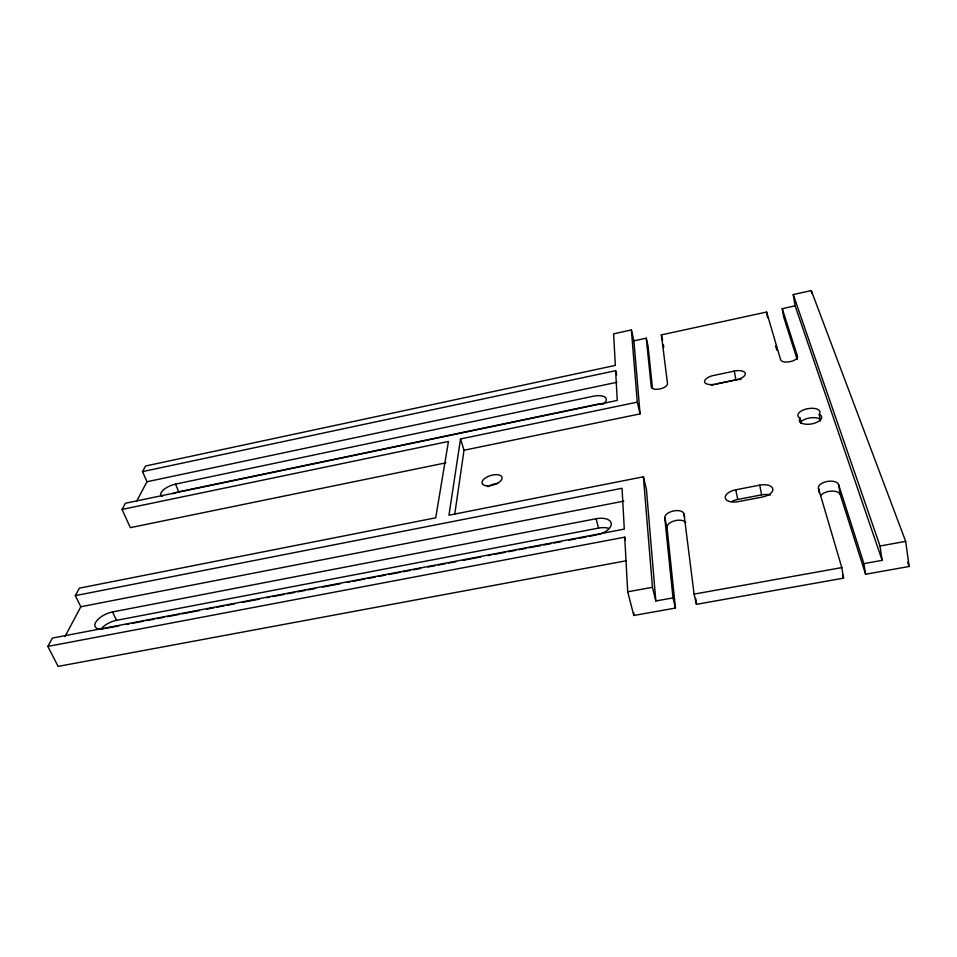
<?xml version="1.0" encoding="UTF-8"?>
<svg xmlns="http://www.w3.org/2000/svg" width="957" height="957" viewBox="0 0 957 957"><rect width="100%" height="100%" fill="white"/><g stroke="black" fill="none" stroke-linecap="round" stroke-linejoin="round"><path stroke-width="1.44" d="M454.754 514.16L464.013 450.245L460.532 438.952L637.29 402.143L631.381 329.95L613.616 333.837L615.339 365.407L145.56 465.999L142.509 471.622L146.971 481.742L136.839 500.882M460.532 438.952L448.965 515.189L643.403 476.801L646.418 489.386L655.82 600.972L673.01 597.886L664.756 517.761A9.809 5.096 -12.4 0 1 673.8 510.882A9.809 5.096 -12.4 0 1 684.004 514.088L684.626 516.852M65.04 636.525L80.807 606.75L623.737 501.157M626.105 560.79L58.126 666.395L47.85 646.406L52.36 638.068L624.287 529.113L622.05 488.273L75.34 595.637L80.807 606.75M75.34 595.637L79.407 588.148L435.71 517.809L448.45 441.464L122.041 509.435L130.331 527.654L445.83 462.853M122.041 509.435L125.379 503.262L617.253 400.433L615.626 370.682L142.509 471.622M838.583 484.565L863.908 563.637L882.163 560.359L795.135 305.857L793.233 294.553L811.297 290.605L905.669 541.363L909.15 566.484L865.583 574.236L840.21 494.542L838.583 484.565A10.252 5.204 -8.6 0 0 827.004 481.503A10.252 5.204 -8.6 0 0 818.498 488.405L819.216 492.664M464.013 450.245L640.066 413.891L633.905 340.848L646.25 338.168L648.104 346.326L652.495 388.339M646.25 338.168L651.286 386.999A8.302 3.637 -13.1 0 0 659.828 388.949A8.302 3.637 -13.1 0 0 667.519 383.59L661.371 334.89L766.593 312.042L780.661 359.832A8.613 3.708 -10.7 0 0 790.183 361.65A8.613 3.708 -10.7 0 0 797.504 356.303L782.24 308.656L795.135 305.857M146.971 481.742L616.894 382.286M162.223 496.432A12.501 5.06 -22.4 0 1 163.169 490.151A12.501 5.06 -22.4 0 1 175.478 484.134L593.376 396.222A13.135 5.79 -14.4 0 1 605.291 397.382A13.135 5.79 -14.4 0 1 602.707 404.392M711.35 385.396A10.156 4.522 -11.9 0 1 713.743 384.535L736.208 379.857A10.252 4.486 -11.6 0 0 745.276 373.374A10.252 4.486 -11.6 0 0 734.246 371.089L711.972 375.826A10.192 4.474 -12 0 0 704.543 381.472L704.866 382.597A10.192 4.474 -12 0 0 714.52 384.355M172.762 493.788A12.453 5.108 -22.4 0 1 178.756 491.79L595.493 404.644A13.099 5.85 -14.4 0 1 601.857 404.105M716.314 383.948L735.957 379.833A10.216 4.534 -11.5 0 1 741.065 379.391M735.766 489.781L759.738 485.151A11.939 6.077 -10.3 0 1 772.801 488.824A11.939 6.077 -10.3 0 1 762.382 497.018L738.062 501.671A11.855 6.053 -10.9 0 1 725.298 497.963A11.855 6.053 -10.9 0 1 735.766 489.781L737.751 499.446A11.807 6.101 -10.8 0 0 732.141 501.336M104.253 628.665A14.714 6.663 -25.4 0 1 95.437 622.78A14.714 6.663 -25.4 0 1 112.495 611.942L596.079 518.73A15.336 7.955 -14.4 0 1 611.26 523.611A15.336 7.955 -14.4 0 1 597.754 534.664M737.751 499.446L761.628 494.865A11.891 6.125 -10.2 0 1 770.229 495.02M101.095 628.857A14.666 6.723 -25.5 0 1 116.515 620.327L598.544 528.097A15.276 8.015 -14.4 0 1 609.107 528.443M105.713 628.378L118.907 625.878M126.228 624.478L129.159 623.916M132.09 623.366L143.801 621.129M146.732 620.579L154.053 619.179M156.984 618.617L164.317 617.229M167.236 616.667L178.959 614.442M181.89 613.88L199.463 610.53M206.796 609.142L214.117 607.743M217.048 607.181L224.369 605.793M227.299 605.231L234.621 603.843M241.954 602.443L259.526 599.094M266.847 597.706L269.778 597.144M272.709 596.582L284.432 594.357M287.363 593.795L294.684 592.395M297.615 591.845L304.936 590.445M307.867 589.895L315.188 588.495M322.509 587.096L340.094 583.758M347.415 582.358L350.346 581.796M353.277 581.246L365 579.009M367.919 578.459L375.252 577.059M378.182 576.497L385.504 575.109M388.434 574.547L400.146 572.322M403.076 571.76L410.409 570.36M413.328 569.81L420.661 568.41M427.982 567.023L435.303 565.623M438.234 565.061L445.555 563.673M448.486 563.111L455.819 561.723M463.14 560.323L480.713 556.974M488.046 555.586L490.965 555.024M493.896 554.462L505.619 552.237M508.55 551.675L515.871 550.287M518.802 549.725L526.123 548.325M529.054 547.775L540.777 545.538M543.708 544.988L551.029 543.588M553.959 543.026L561.28 541.638M568.602 540.238L575.935 538.851M578.865 538.289L586.186 536.889M589.117 536.339L596.438 534.939M47.85 646.406L624.718 537.176L625.447 540.023M664.756 517.761L667.017 527.379L675.451 608.066L633.821 615.471L627.708 591.809L652.447 587.311L643.403 476.801M793.233 294.553L880.021 546.016L905.669 541.363M694.1 594.106L841.801 567.597L843.56 578.148L696.457 604.322L694.1 594.106L684.004 514.088M112.495 611.942L116.515 620.327M175.478 484.134L178.756 491.79M907.595 562.285L909.15 566.484M797.205 359.509L783.687 317.054L782.24 308.656M818.498 488.405L841.801 567.597M775.577 345.967L776.821 350.226M842.722 575.301L843.56 578.148M596.079 518.73L598.544 528.097M652.447 587.311L655.82 600.972M673.01 597.886L675.451 608.066M615.626 370.682L616.655 374.917M637.29 402.143L640.066 413.891M631.381 329.95L633.905 340.848M661.371 334.89L662.579 340.333M759.738 485.151L761.628 494.865M734.246 371.089L735.957 379.833M766.593 312.042L767.598 317.628M820.328 421.02L819.228 414.309A11.197 5.192 -9.8 0 0 807.385 408.759A11.197 5.192 -9.8 0 0 800.16 418.149L801.093 423.496M811.297 290.605L811.751 293.44M863.908 563.637L865.583 574.236M880.021 546.016L882.163 560.359M663.368 344.508L663.727 347.403M695.715 598.472L696.457 604.322M633.654 612.552L633.821 615.471M624.718 537.176L627.708 591.809M667.017 527.379A9.773 5.132 -12.3 0 1 674.769 520.752A9.773 5.132 -12.3 0 1 685.702 522.486M820.783 495.57A10.204 5.24 -8.5 0 1 831.298 491.108A10.204 5.24 -8.5 0 1 840.21 494.542M488.01 486.67A10.371 4.976 -16.8 0 1 497.772 483.393M819.228 414.309A11.281 5.264 -9.7 0 1 818.821 421.224A11.281 5.264 -9.7 0 1 804.586 424.083A11.281 5.264 -9.7 0 1 800.16 418.149M800.291 422.468A11.161 5.24 -9.7 0 1 810.388 417.838A11.161 5.24 -9.7 0 1 820.639 419.668M486.611 485.785A10.407 4.929 -16.8 0 0 502.114 478.189A10.407 4.929 -16.8 0 0 487.448 476.765A10.407 4.929 -16.8 0 0 486.611 485.785"/></g></svg>
